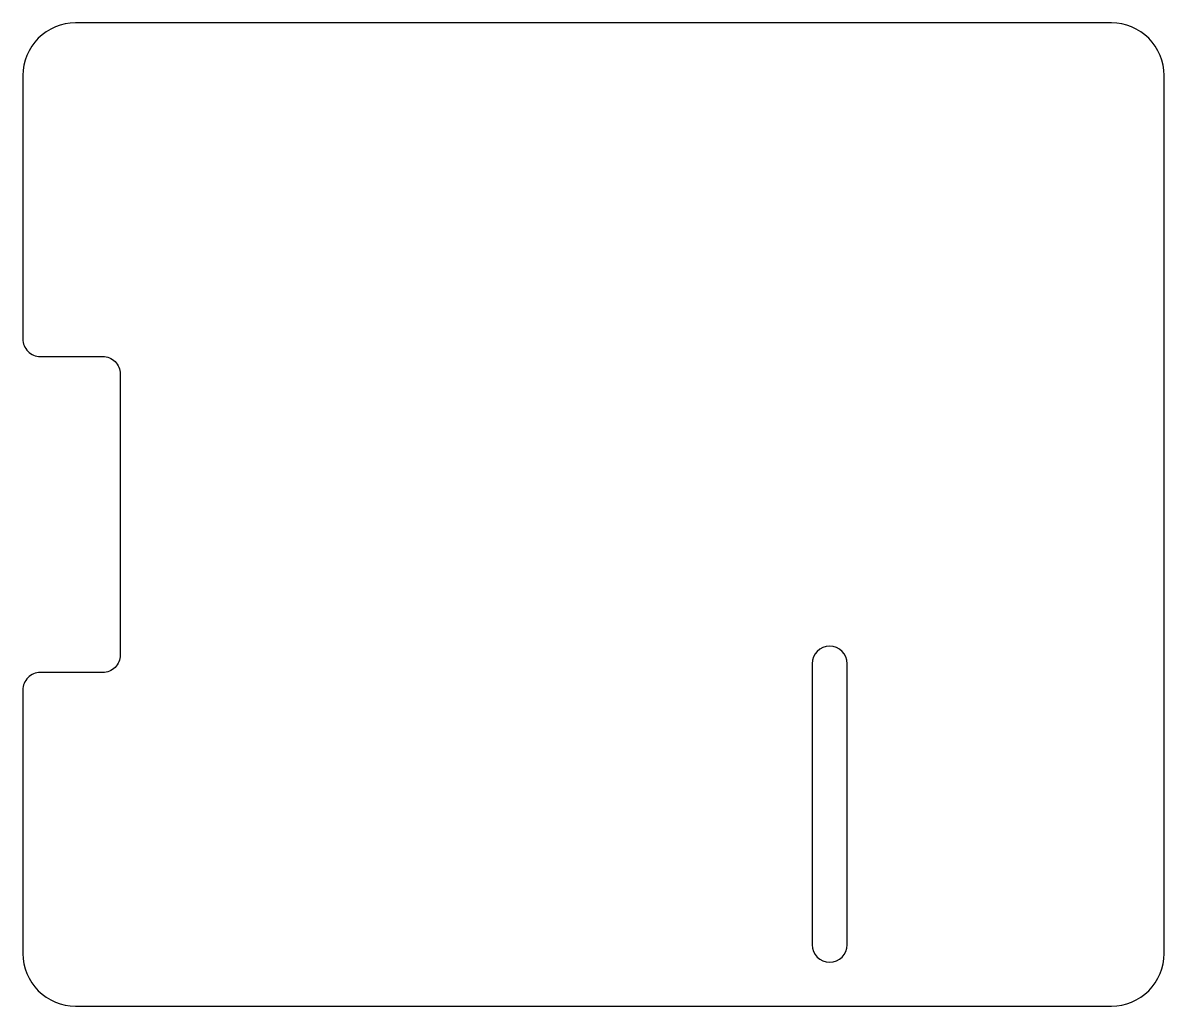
# Model space of a CAD drawing. Extents: x 0 to 65, y 0 to 56.
import ezdxf

# ---------------------------------------------------------------- set-up
doc = ezdxf.new("R2010")
doc.units = 0
doc.header["$MEASUREMENT"] = 0
doc.layers.get('0').update_dxf_attribs({"linetype": 'CONTINUOUS'})

msp = doc.modelspace()

# ---------------------------------------------------------------- linework, layer by layer
at = {"linetype": 'Continuous'}
for points in [[(65, 53, 0.414214), (62, 56), (3, 56, 0.414214), (0, 53), (0, 38, 0.414214), (1, 37), (4.55, 37, -0.414214), (5.55, 36), (5.55, 20, -0.414214), (4.55, 19), (1, 19, 0.414214), (0, 18), (0, 3, 0.414214), (3, 0), (62, 0, 0.414214), (65, 3)], [(46.95, 19.5, 1), (44.95, 19.5), (44.95, 3.5, 1), (46.95, 3.5)]]:
    msp.add_lwpolyline(points, format="xyb", close=True, dxfattribs=at)

doc.saveas('drawing.dxf')
